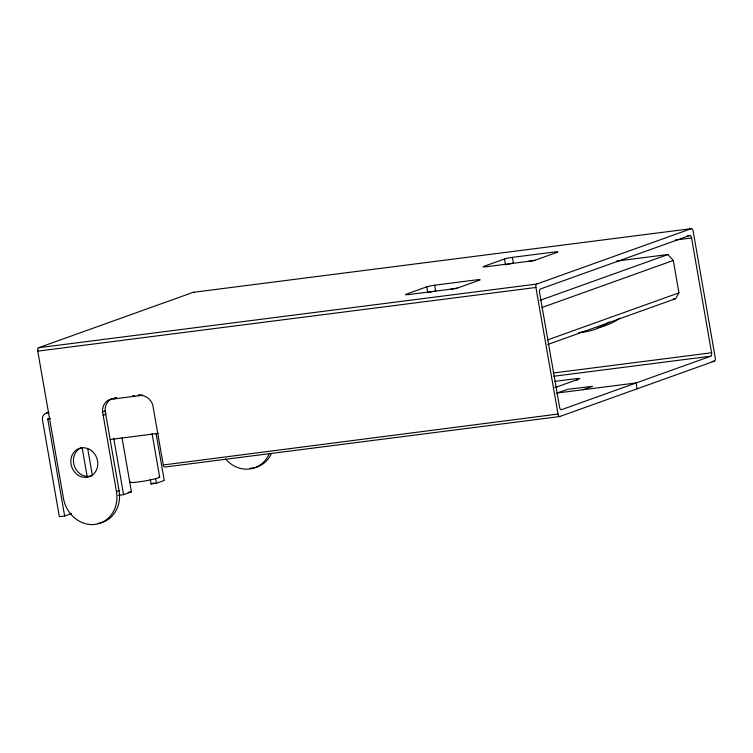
<?xml version="1.0" encoding="UTF-8"?>
<svg xmlns="http://www.w3.org/2000/svg" width="753" height="753" viewBox="0 0 753 753"><rect width="100%" height="100%" fill="white"/><g stroke="black" fill="none" stroke-linecap="round" stroke-linejoin="round"><path stroke-width="1.13" d="M547.704 344.516L675.601 298.687L678.952 292.851L673.295 260.463L667.892 254.533L616.585 261.093M48.183 418.772L47.787 419.383L49.754 418.687M559.837 416.531L164.662 467.076A2.767 1.261 82.7 0 1 163.354 465.307L152.737 404.869A13.262 11.747 70.3 0 0 141.282 395.429L110.22 399.401A13.262 11.747 70.3 0 0 102.483 411.298L116.451 491.568A30.007 26.581 70.3 0 1 95.094 524.389A30.007 26.581 70.3 0 1 63.459 498.345L37.763 351.143A2.88 1.318 82.7 0 1 38.563 347.735L193.163 292.333L691.32 228.658A2.88 1.318 82.7 0 1 693.146 231.133L715.237 357.722A2.88 1.318 82.7 0 1 714.437 361.139L559.479 416.616A2.767 1.261 82.7 0 1 558.171 414.837L535.92 287.467A2.88 1.318 82.7 0 1 536.71 284.06L691.32 228.658M71.535 513.527L64.654 515.993L59.355 516.671L42.403 419.525A6.749 5.977 70.3 0 1 46.677 412.955L48.634 412.249M49.745 418.621L47.787 419.327L64.654 515.993M110.719 399.288L112.47 398.666M113.816 398.892L116.442 397.951L114.616 398.055M450.896 289.171A6.749 0.602 -9.9 0 0 458.812 287.552L479.774 280.041A6.749 0.602 -9.9 0 0 477.101 279.777L434.707 285.199A6.749 0.602 -9.9 0 0 426.782 286.808L405.82 294.329A6.749 0.602 -9.9 0 0 408.502 294.583L457.504 288.305M528.578 261.329A6.749 0.602 -9.9 0 0 536.494 259.719L557.465 252.208A6.749 0.602 -9.9 0 0 554.782 251.944L512.388 257.366A6.749 0.602 -9.9 0 0 504.463 258.976L483.501 266.487A6.749 0.602 -9.9 0 0 486.184 266.75L535.185 260.463M138.543 395.532L140.284 394.901L138.015 395.193M140.764 395.447L142.515 394.817M102.54 411.863L105.156 410.922L119.068 490.627A30.007 26.581 70.3 0 1 97.711 523.457M103.142 415.308L105.759 414.366L105.109 410.357A13.262 11.747 70.3 0 1 111.171 399.175M689.729 235.482L540.362 289.001A3.181 1.45 82.7 0 0 539.562 292.418L559.601 407.232A2.974 1.355 82.7 0 0 561.427 409.707L710.794 356.188A2.946 1.346 82.7 0 0 711.585 352.771L691.546 237.957A2.946 1.346 82.7 0 0 689.729 235.482L687.395 235.783M540.033 300.343L667.892 254.533M541.868 307.563L673.295 260.463M116.451 491.568L119.068 490.627M547.516 339.942L678.952 292.851M150.289 479.313L151.099 483.944L154.045 482.88M118.277 495.342L123.577 494.665L131.446 491.85L122.005 437.775M151.099 483.944L156.398 483.266L164.258 480.442L156.022 433.276M578.426 332.807L586.239 331.075M583.114 389.715L592.583 386.28L567.856 389.31L556.618 393.104L636.106 382.948L637.132 388.83M675.262 240.038L691.546 237.957M38.563 347.735L536.71 284.06M37.763 351.143L535.92 287.467M673.267 298.988L675.601 298.687M114.371 398.215L116.442 397.951M132.34 395.918L134.608 395.626M46.677 412.955L48.973 412.663M48.136 418.79L50.423 418.499M553.342 372.999L711.585 352.771M553.709 376.265L710.794 356.188M554.989 381.357L576.76 378.571A6.749 0.602 -9.9 0 1 579.434 378.834L558.472 386.345A6.749 0.602 -9.9 0 1 555.686 387.051M712.112 361.431L714.437 361.139M110.154 439.517L158.205 433.38M554.867 387.39L557.164 387.098M163.279 464.968L558.011 414.056M128.264 492.255L131.446 491.85M576.76 378.571L577.099 380.538M512.388 257.366L513.414 263.249A6.749 0.602 -9.9 0 0 509.706 263.87M504.463 258.976L505.498 264.868M434.707 285.199L435.733 291.082A6.749 0.602 -9.9 0 0 428.25 292.569M426.782 286.808L427.808 292.701M152.078 433.577L159.645 476.978M155.589 478.663L156.398 483.266M113.741 438.284L123.577 494.665M87.762 448.948L92.374 475.407M82.209 448.176L87.254 477.091M91.753 475.83A15.004 13.29 70.3 0 1 74.547 466.474A15.004 13.29 70.3 0 1 81.013 447.856M269.348 453.334A30.007 26.581 70.3 0 1 225.552 458.935M271.551 453.372A30.007 26.581 70.3 0 1 249.996 468.244M193.163 292.333A2.88 1.318 82.7 0 1 194.076 292.616M505.931 264.736A6.749 0.602 -9.9 0 1 508.981 264.011M158.902 476.762A15.004 1.337 -9.9 0 1 145.847 480.8A15.004 1.337 -9.9 0 1 130.41 481.854M609.441 321.936A76.9 68.128 70.3 0 1 583.095 332.205M619.926 318.18A76.9 68.128 70.3 0 1 600.574 327.066M599.717 327.282A76.9 68.128 70.3 0 1 597.976 327.687M71.544 456.676A15.004 13.29 70.3 0 0 86.868 477.289A15.004 13.29 70.3 0 0 94.492 453.748A15.004 13.29 70.3 0 0 71.544 456.676"/></g></svg>
